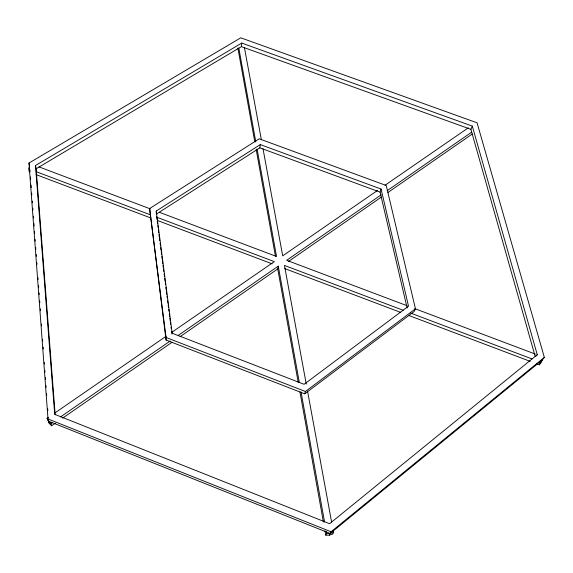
<?xml version="1.0" encoding="UTF-8"?>
<svg xmlns="http://www.w3.org/2000/svg" width="573" height="573" viewBox="0 0 573 573"><rect width="100%" height="100%" fill="white"/><g stroke="black" fill="none" stroke-linecap="round" stroke-linejoin="round"><path stroke-width="0.86" d="M55.187 414.816L36.142 168.763L241.412 46.635L241.734 43.075L472.302 126.096L537.259 354.708L536.328 355.933M156.257 211.043L156.329 214.116L259.863 147.848L260.292 144.582L381.081 189.047L408.52 306.168L304.113 384.297L172.179 333.235L156.257 211.043L260.292 144.582M298.196 382.291L277.74 268.938L278.277 266.116L178.239 335.406M304.714 393.83L305.43 391.495L415.461 308.783L386.238 185.494L259.232 138.795L149.617 208.536L166.063 340.061L304.714 393.83L414.229 311.433L415.461 308.783M407.124 307.959L380.078 192.134L381.081 189.047M29.409 166.951L28.65 168.834L29.33 172.065M535.153 356.291L470.913 129.348L472.302 126.096M536.872 363.869L539.379 364.815L540.267 362.867M539.379 364.815L542.445 359.815L330.177 533.47L326.66 533.506L325.786 535.182L329.289 535.139L332.619 534.194L333.522 532.51L333.2 530.756M329.289 535.139L331.072 531.773L544.35 357.387L477.065 122.801L240.775 37.818L28.979 163.047L47.996 418.949L49.314 423.454L51.634 425.782L55.302 423.232M541.034 361.62L544.35 357.387M537.259 354.708L329.604 523.715L54.7 414.315L35.49 165.504L241.734 43.075M62.643 418.14L172.029 342.267M180.101 336.666L277.74 268.938M288.291 261.617L381.396 197.04M387.993 192.464L472.302 133.982M51.634 425.782L50.99 423.547L52.458 422.53M60.552 416.929L170.152 341.014M381.289 194.763L286.672 260.3L407.217 305.767M387.155 190.702L471.507 132.277M49.314 423.454L47.086 418.354L48.562 417.337M54.442 413.276L166.22 336.179M171.37 332.627L274.331 261.617L156.501 217.117M377.686 190.322L282.697 255.845L263 148.665M385.049 185.244L468.263 127.851M333.522 532.51L330.177 533.47L48.655 421.212L47.086 418.354M241.412 46.635L470.913 129.348M259.863 147.848L380.078 192.134M38.971 166.886L150.226 208.844M159.423 212.311L276.53 256.482L257.098 149.066M414.752 308.611L535.297 354.071M36.171 171.671L150.656 214.911M403.234 310.301L284.459 265.442L306.247 384.039M410.769 313.144L532.052 358.949M539.587 361.792L541.256 362.423M36.035 174.593L150.735 217.941M157.432 220.476L272.139 263.824M284.724 268.579L400.778 312.435M409.129 315.594L530.19 361.348M149.617 208.536L166.041 337.468L305.43 391.495M47.996 418.949L331.072 531.773M48.655 421.212L50.99 423.547M28.979 163.047L29.495 165.504M35.49 165.504L36.142 168.763M244.442 47.631L261.388 139.876M307.536 391.073L331.588 521.974M238.819 48.053L255.823 142.025M278.277 266.116L299.285 382.22M301.033 391.896L324.59 522.075M326.338 531.744L326.66 533.506M237.881 48.082L254.792 141.775M256.21 149.66L275.534 256.704M299.944 391.953L323.408 522.003M324.998 530.784L325.786 535.182M156.673 216.759L157.016 219.409M157.246 221.171L157.589 223.814M157.819 225.583L158.048 227.345M158.392 229.995L158.735 232.638M158.965 234.4L159.308 237.05M159.538 238.812L159.767 240.574M160.118 243.224L160.461 245.867M160.691 247.636L161.034 250.279M161.264 252.041L161.607 254.691M161.837 256.453L162.18 259.103M162.41 260.865L162.753 263.508M162.983 265.278L163.326 267.92M163.556 269.682L163.785 271.452M164.129 274.095L164.472 276.745M164.702 278.507L165.053 281.15M165.282 282.919L165.511 284.681M165.855 287.331L166.199 289.974M166.428 291.736L166.772 294.386M167.001 296.148L167.23 297.91M167.574 300.56L167.918 303.203M168.147 304.972L168.491 307.615M168.72 309.377L168.949 311.146M169.293 313.789L169.637 316.439M169.866 318.201L170.217 320.844M170.446 322.613L170.675 324.375M171.019 327.018L171.248 328.787M171.592 331.43L171.936 334.08M29.932 169.887L30.068 171.664M30.462 177.014L30.663 179.686M31.064 185.036L31.257 187.708M31.658 193.058L31.794 194.841M32.253 201.08L32.389 202.856M32.79 208.207L32.919 209.99M33.384 216.229L33.52 218.012M33.914 223.355L34.115 226.034M34.516 231.377L34.645 233.161M35.111 239.399L35.247 241.183M35.712 247.421L35.841 249.205M36.242 254.548L36.371 256.332M36.837 262.57L36.973 264.354M37.968 277.726L38.097 279.502M38.563 285.741L38.699 287.524M39.093 292.875L39.229 294.658M39.695 300.897L39.824 302.68M40.289 308.919L40.425 310.702M41.421 324.067L41.55 325.851M42.545 339.216L42.681 340.999M43.147 347.238L43.276 349.021M44.271 362.387L44.408 364.17M44.873 370.409L45.002 372.192M45.403 377.543L45.532 379.326M45.998 385.565L46.134 387.348M46.599 393.587L46.728 395.363M47.724 408.735L47.86 410.519M166.041 337.468L166.063 340.061"/></g></svg>
